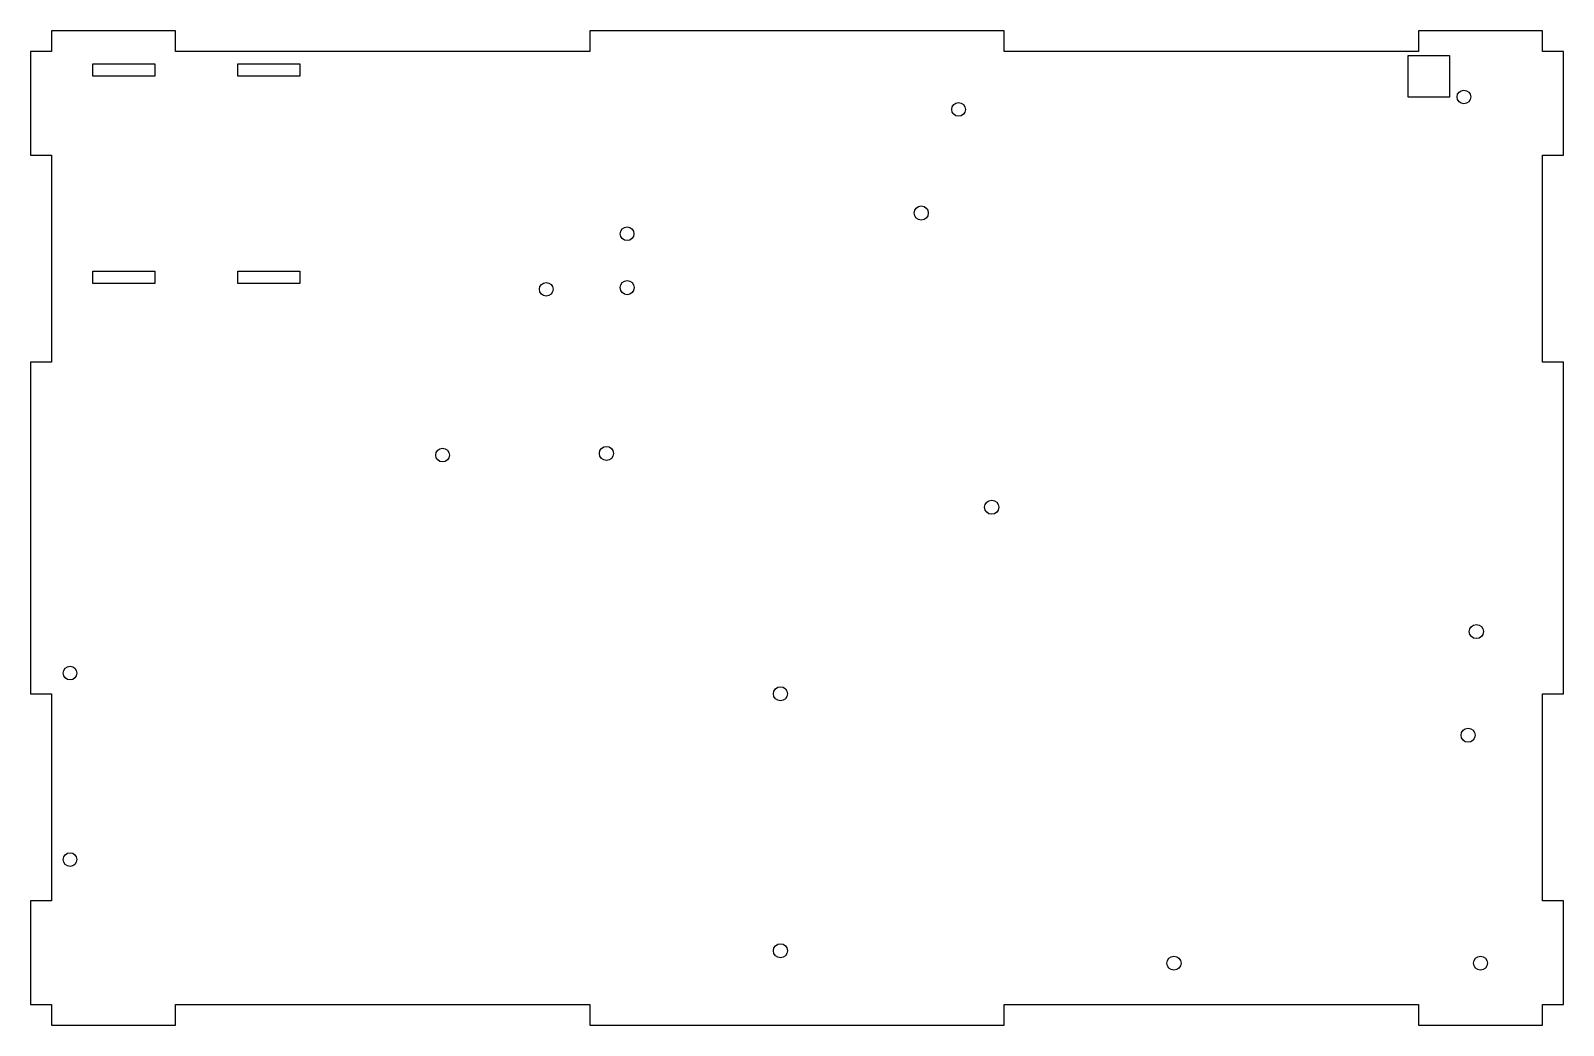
# Model space of a CAD drawing. Extents: x -185 to 185, y -120 to 120.
import ezdxf

# ---------------------------------------------------------------- set-up
doc = ezdxf.new("R2010")
doc.units = 0
doc.layers.get('0').update_dxf_attribs({"linetype": 'continuous'})

# ---------------------------------------------------------------- blocks, each defined once
blk = doc.blocks.new('FACEFEAT')
at = {"color": 0}
for p, q in [((-180, 120), (-180, 115)), ((-150, 120), (-180, 120)), ((-180, 120), (-180, 115)), ((-150, 120), (-180, 120)), ((-150, 115), (-150, 120)), ((-150, 115), (-150, 120)), ((-50, 120), (-50, 115)), ((50, 120), (-50, 120)), ((-50, 120), (-50, 115)), ((50, 120), (-50, 120)), ((50, 115), (50, 120)), ((50, 115), (50, 120)), ((150, 120), (150, 115)), ((180, 120), (150, 120)), ((150, 120), (150, 115)), ((180, 120), (150, 120)), ((180, 115), (180, 120)), ((180, 115), (180, 120)), ((-185, 115), (-185, 90)), ((-180, 115), (-185, 115)), ((-185, 115), (-185, 90)), ((-180, 115), (-185, 115)), ((-50, 115), (-150, 115)), ((-50, 115), (-150, 115)), ((150, 115), (50, 115)), ((150, 115), (50, 115)), ((185, 115), (180, 115)), ((185, 115), (180, 115)), ((185, 90), (185, 115)), ((185, 90), (185, 115)), ((-170, 112), (-155, 112)), ((-170, 109), (-170, 112)), ((-170, 112), (-155, 112)), ((-170, 109), (-170, 112)), ((-155, 112), (-155, 109)), ((-155, 112), (-155, 109)), ((-135, 109), (-135, 112)), ((-135, 112), (-120, 112)), ((-135, 109), (-135, 112)), ((-135, 112), (-120, 112)), ((-120, 112), (-120, 109)), ((-120, 112), (-120, 109)), ((147.5, 113.99), (157.5, 113.99)), ((147.5, 103.99), (147.5, 113.99)), ((147.5, 113.99), (157.5, 113.99)), ((147.5, 103.99), (147.5, 113.99)), ((157.5, 113.99), (157.5, 103.99)), ((157.5, 113.99), (157.5, 103.99)), ((-155, 109), (-170, 109)), ((-155, 109), (-170, 109)), ((-120, 109), (-135, 109)), ((-120, 109), (-135, 109)), ((157.5, 103.99), (147.5, 103.99)), ((157.5, 103.99), (147.5, 103.99)), ((-185, 90), (-180, 90)), ((-185, 90), (-180, 90)), ((-180, 90), (-180, 40)), ((-180, 90), (-180, 40)), ((180, 90), (185, 90)), ((180, 40), (180, 90)), ((180, 90), (185, 90)), ((180, 40), (180, 90)), ((-170, 59), (-170, 62)), ((-170, 62), (-155, 62)), ((-170, 59), (-170, 62)), ((-170, 62), (-155, 62)), ((-155, 62), (-155, 59)), ((-155, 62), (-155, 59)), ((-135, 59), (-135, 62)), ((-135, 62), (-120, 62)), ((-135, 59), (-135, 62)), ((-135, 62), (-120, 62)), ((-120, 62), (-120, 59)), ((-120, 62), (-120, 59)), ((-155, 59), (-170, 59)), ((-155, 59), (-170, 59)), ((-120, 59), (-135, 59)), ((-120, 59), (-135, 59)), ((-185, 40), (-185, -40)), ((-180, 40), (-185, 40)), ((-185, 40), (-185, -40)), ((-180, 40), (-185, 40)), ((185, 40), (180, 40)), ((185, 40), (180, 40)), ((185, -40), (185, 40)), ((185, -40), (185, 40)), ((-185, -40), (-180, -40)), ((-185, -40), (-180, -40)), ((-180, -40), (-180, -90)), ((-180, -40), (-180, -90)), ((180, -40), (185, -40)), ((180, -90), (180, -40)), ((180, -40), (185, -40)), ((180, -90), (180, -40)), ((-185, -90), (-185, -115)), ((-180, -90), (-185, -90)), ((-185, -90), (-185, -115)), ((-180, -90), (-185, -90)), ((185, -90), (180, -90)), ((185, -90), (180, -90)), ((185, -115), (185, -90)), ((185, -115), (185, -90)), ((-185, -115), (-180, -115)), ((-185, -115), (-180, -115)), ((-180, -115), (-180, -120)), ((-180, -115), (-180, -120)), ((-150, -115), (-50, -115)), ((-150, -120), (-150, -115)), ((-150, -115), (-50, -115)), ((-150, -120), (-150, -115)), ((-50, -115), (-50, -120)), ((-50, -115), (-50, -120)), ((50, -115), (150, -115)), ((50, -120), (50, -115)), ((50, -115), (150, -115)), ((50, -120), (50, -115)), ((150, -115), (150, -120)), ((150, -115), (150, -120)), ((180, -115), (185, -115)), ((180, -120), (180, -115)), ((180, -115), (185, -115)), ((180, -120), (180, -115)), ((-180, -120), (-150, -120)), ((-180, -120), (-150, -120)), ((-50, -120), (50, -120)), ((-50, -120), (50, -120)), ((150, -120), (180, -120)), ((150, -120), (180, -120))]:
    blk.add_line(p, q, dxfattribs=at)
for centre, radius in [((161, 104), 1.65), ((161, 104), 1.65), ((39, 101), 1.65), ((39, 101), 1.65), ((30, 76), 1.7), ((30, 76), 1.7), ((-41, 71), 1.65), ((-41, 71), 1.65), ((-60.55, 57.59), 1.65), ((-60.55, 57.59), 1.65), ((-41, 58), 1.7), ((-41, 58), 1.7), ((-85.55, 17.59), 1.65), ((-85.55, 17.59), 1.65), ((-46, 18), 1.7), ((-46, 18), 1.7), ((47, 5), 1.7), ((47, 5), 1.7), ((164, -25), 1.7), ((164, -25), 1.7), ((-175.5, -35), 1.65), ((-175.5, -35), 1.65), ((-4, -40), 1.7), ((-4, -40), 1.7), ((162, -50), 1.7), ((162, -50), 1.7), ((-175.5, -80), 1.65), ((-175.5, -80), 1.65), ((-4, -102), 1.7), ((-4, -102), 1.7), ((91, -105), 1.7), ((91, -105), 1.7), ((165, -105), 1.7), ((165, -105), 1.7)]:
    blk.add_circle(centre, radius, dxfattribs=at)

msp = doc.modelspace()

# ---------------------------------------------------------------- block references
at = {"color": 0}
msp.add_blockref('FACEFEAT', (0, 0), dxfattribs=at)

doc.saveas('drawing.dxf')
